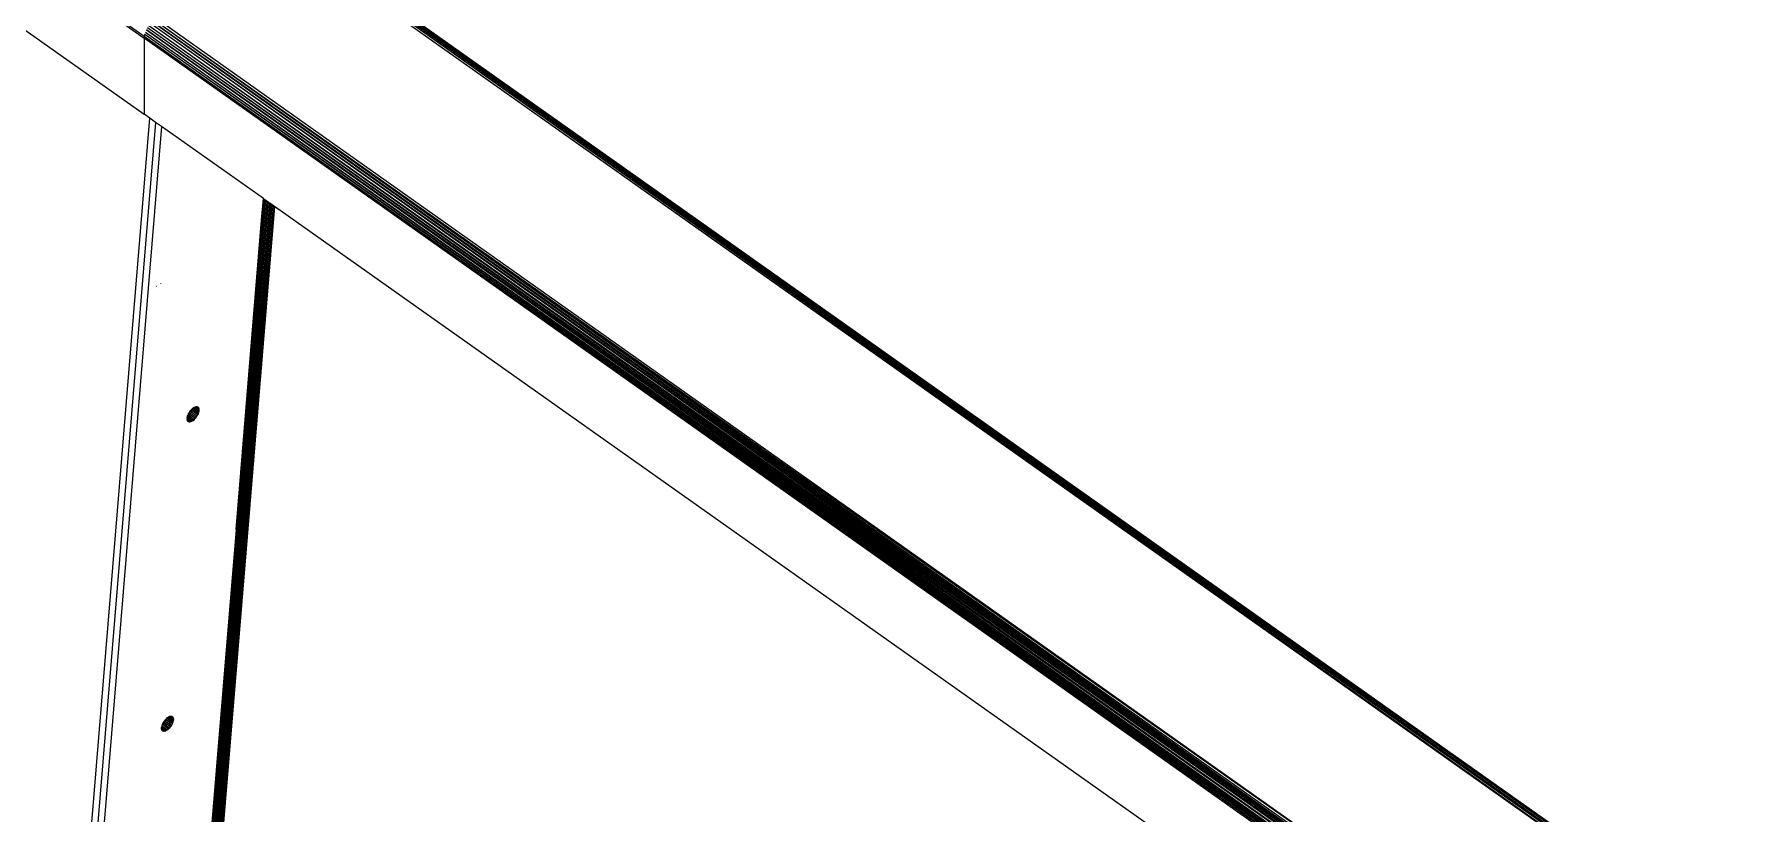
# Model space of a CAD drawing. Header units: inches. Extents: x 12 to 4609, y 5 to 3256.
# Drawn here: x 3515.7 to 3927.5, y 2428.6 to 2617.1 of the extents above; entities that cross this region are included whole.
import ezdxf

# ---------------------------------------------------------------- set-up
doc = ezdxf.new("R2010")
doc.units = ezdxf.units.IN
doc.header["$MEASUREMENT"] = 0

msp = doc.modelspace()

# ---------------------------------------------------------------- linework, layer by layer
for p, q in [((3224, 2841.74), (3542.37, 2616.56)), ((3224, 2841.7), (3542.37, 2616.56)), ((3224, 2841.7), (3542.33, 2616.07)), ((3224.05, 2841.13), (3542.33, 2616.07)), ((3225.4, 2821.78), (3542.33, 2597.68)), ((3927.53, 2394.38), (3576.82, 2642.37)), ((3577.1, 2642.2), (3927.53, 2394.38)), ((3925.42, 2393.84), (3577.56, 2639.81)), ((3925.53, 2393.91), (3577.56, 2639.81)), ((3926.01, 2394.18), (3578.03, 2640.1)), ((3925.53, 2393.91), (3578.03, 2640.1)), ((3578.48, 2640.31), (3926.4, 2394.35)), ((3926.01, 2394.18), (3578.48, 2640.31)), ((3926.83, 2394.45), (3578.91, 2640.42)), ((3578.91, 2640.42), (3926.4, 2394.35)), ((3579.3, 2640.44), (3927.18, 2394.45)), ((3926.83, 2394.45), (3579.3, 2640.44)), ((3543.87, 2619.68), (3863.76, 2393.48)), ((3543.87, 2619.68), (3863.01, 2393.25)), ((3543.87, 2619.68), (3863.18, 2393.32)), ((3544.28, 2620.14), (3863.76, 2393.48)), ((3573.33, 2599.6), (3544.28, 2620.14)), ((3544.28, 2620.14), (3573.32, 2599.57)), ((3544.71, 2620.55), (3866.27, 2393.84)), ((3544.71, 2620.55), (3864.57, 2393.65)), ((3544.71, 2620.55), (3865.26, 2393.75)), ((3866.27, 2393.84), (3545.16, 2620.9)), ((3542.36, 2616.54), (3542.33, 2616.07)), ((3860.03, 2391.42), (3542.33, 2616.07)), ((3542.33, 2616.07), (3542.33, 2597.68)), ((3542.36, 2616.54), (3860.03, 2391.42)), ((3542.36, 2616.54), (3860.38, 2391.67)), ((3542.47, 2617.04), (3542.37, 2616.56)), ((3542.47, 2617.04), (3860.79, 2391.96)), ((3542.47, 2617.04), (3860.38, 2391.67)), ((3542.47, 2617.04), (3860.43, 2391.71)), ((3542.64, 2617.57), (3860.79, 2391.96)), ((3542.64, 2617.57), (3860.94, 2392.07)), ((3542.64, 2617.57), (3861.01, 2392.12)), ((3542.64, 2617.57), (3861.25, 2392.29)), ((3861.77, 2392.62), (3542.87, 2618.11)), ((3542.87, 2618.11), (3861.25, 2392.29)), ((3542.87, 2618.11), (3861.59, 2392.53)), ((3543.16, 2618.65), (3861.77, 2392.62)), ((3543.16, 2618.65), (3862.26, 2392.94)), ((3543.16, 2618.65), (3862.32, 2392.97)), ((3543.49, 2619.18), (3863.01, 2393.25)), ((3543.49, 2619.18), (3862.32, 2392.97)), ((3543.49, 2619.18), (3862.36, 2392.99)), ((3573.33, 2599.6), (3573.32, 2599.57)), ((3573.32, 2599.57), (3573.89, 2599.17)), ((3573.89, 2599.2), (3573.33, 2599.6)), ((3573.89, 2599.2), (3573.89, 2599.17)), ((3574.52, 2598.76), (3573.89, 2599.2)), ((3573.89, 2599.17), (3574.52, 2598.72)), ((3574.52, 2598.76), (3574.52, 2598.72)), ((3864.22, 2393.62), (3574.52, 2598.76)), ((3574.52, 2598.76), (3864.57, 2393.65)), ((3574.52, 2598.72), (3864.11, 2393.58)), ((3545.1, 2595.72), (3514.4, 2223.17)), ((3515.04, 2249.07), (3543.68, 2596.72)), ((3546.51, 2594.72), (3515.82, 2222.17)), ((3543.68, 2596.72), (3542.33, 2597.68)), ((3545.1, 2595.72), (3543.68, 2596.72)), ((3546.51, 2594.72), (3545.1, 2595.72)), ((3571.15, 2577.3), (3546.51, 2594.72)), ((3542.62, 2228.02), (3571.39, 2577.13)), ((3571.47, 2577.08), (3542.62, 2228.02)), ((3542.62, 2228.02), (3571.63, 2576.97)), ((3542.92, 2228.12), (3571.67, 2576.94)), ((3542.92, 2228.12), (3571.74, 2576.89)), ((3543.25, 2228.19), (3571.78, 2576.85)), ((3572.03, 2576.68), (3543.25, 2228.19)), ((3543.25, 2228.19), (3572.24, 2576.53)), ((3543.59, 2228.21), (3572.29, 2576.5)), ((3543.59, 2228.21), (3572.35, 2576.46)), ((3543.94, 2228.2), (3572.39, 2576.42)), ((3572.66, 2576.23), (3543.94, 2228.2)), ((3544.28, 2228.14), (3572.71, 2576.2)), ((3572.95, 2576.03), (3544.28, 2228.14)), ((3544.28, 2228.14), (3572.98, 2576.01)), ((3573.17, 2575.87), (3544.28, 2228.14)), ((3573.22, 2575.84), (3544.61, 2228.05)), ((3544.61, 2228.05), (3573.26, 2575.81)), ((3544.91, 2227.92), (3573.31, 2575.78)), ((3573.56, 2575.6), (3544.91, 2227.92)), ((3573.62, 2575.56), (3544.91, 2227.92)), ((3573.82, 2575.41), (3545.18, 2227.76)), ((3552.23, 2347.69), (3571.34, 2577.17)), ((3564.55, 2497.29), (3571.2, 2577.27)), ((3564.55, 2497.29), (3571.29, 2577.21)), ((3570.72, 2572.09), (3571.15, 2577.3)), ((3571.2, 2577.27), (3571.15, 2577.3)), ((3571.29, 2577.21), (3571.2, 2577.27)), ((3571.34, 2577.17), (3571.29, 2577.21)), ((3571.39, 2577.13), (3571.34, 2577.17)), ((3571.47, 2577.08), (3571.39, 2577.13)), ((3571.63, 2576.97), (3571.47, 2577.08)), ((3571.67, 2576.94), (3571.63, 2576.97)), ((3571.74, 2576.89), (3571.67, 2576.94)), ((3571.78, 2576.85), (3571.74, 2576.89)), ((3572.03, 2576.68), (3571.78, 2576.85)), ((3572.24, 2576.53), (3572.03, 2576.68)), ((3572.29, 2576.5), (3572.24, 2576.53)), ((3572.35, 2576.46), (3572.29, 2576.5)), ((3572.39, 2576.42), (3572.35, 2576.46)), ((3572.66, 2576.23), (3572.39, 2576.42)), ((3572.71, 2576.2), (3572.66, 2576.23)), ((3572.95, 2576.03), (3572.71, 2576.2)), ((3572.98, 2576.01), (3572.95, 2576.03)), ((3573.17, 2575.87), (3572.98, 2576.01)), ((3573.22, 2575.84), (3573.17, 2575.87)), ((3573.26, 2575.81), (3573.22, 2575.84)), ((3573.31, 2575.78), (3573.26, 2575.81)), ((3573.56, 2575.6), (3573.31, 2575.78)), ((3573.62, 2575.56), (3573.56, 2575.6)), ((3573.82, 2575.41), (3573.62, 2575.56)), ((3847.03, 2382.23), (3573.82, 2575.41)), ((3564.55, 2497.29), (3570.72, 2572.09)), ((3545.29, 2556.11), (3545.26, 2556.09)), ((3546.32, 2556.83), (3546.29, 2556.82)), ((3552.74, 2524.61), (3552.69, 2524.38)), ((3552.75, 2524.68), (3552.74, 2524.61)), ((3552.74, 2524.61), (3552.77, 2524.32)), ((3552.86, 2524.98), (3552.75, 2524.68)), ((3552.99, 2524.87), (3552.75, 2524.68)), ((3554.15, 2523.67), (3552.75, 2524.66)), ((3553.01, 2525.3), (3552.86, 2524.98)), ((3552.99, 2524.87), (3552.86, 2524.98)), ((3553.24, 2525.12), (3552.99, 2524.87)), ((3554.41, 2523.87), (3552.99, 2524.87)), ((3553.19, 2525.61), (3553.01, 2525.3)), ((3553.24, 2525.12), (3553.01, 2525.3)), ((3553.41, 2525.91), (3553.19, 2525.61)), ((3553.48, 2525.39), (3553.19, 2525.61)), ((3553.48, 2525.39), (3553.24, 2525.12)), ((3554.66, 2524.12), (3553.24, 2525.12)), ((3553.64, 2526.19), (3553.41, 2525.91)), ((3553.69, 2525.69), (3553.41, 2525.91)), ((3553.69, 2525.69), (3553.48, 2525.39)), ((3554.89, 2524.39), (3553.48, 2525.39)), ((3553.89, 2526.43), (3553.64, 2526.19)), ((3553.87, 2526), (3553.64, 2526.19)), ((3553.87, 2526), (3553.69, 2525.69)), ((3555.1, 2524.69), (3553.69, 2525.69)), ((3554.02, 2526.32), (3553.87, 2526)), ((3555.29, 2525), (3553.87, 2526)), ((3554.13, 2526.62), (3553.89, 2526.43)), ((3554.02, 2526.32), (3553.89, 2526.43)), ((3554.13, 2526.62), (3554.02, 2526.32)), ((3555.44, 2525.32), (3554.02, 2526.32)), ((3554.15, 2526.64), (3554.13, 2526.62)), ((3555.54, 2525.63), (3554.13, 2526.62)), ((3554.41, 2526.8), (3554.15, 2526.64)), ((3554.66, 2526.91), (3554.41, 2526.8)), ((3555.61, 2525.93), (3554.41, 2526.8)), ((3554.89, 2526.96), (3554.66, 2526.91)), ((3555.63, 2526.2), (3554.66, 2526.91)), ((3555.1, 2526.96), (3554.89, 2526.96)), ((3555.61, 2526.44), (3554.89, 2526.96)), ((3554.89, 2524.39), (3555.1, 2524.69)), ((3555.29, 2526.91), (3555.1, 2526.96)), ((3555.54, 2526.65), (3555.1, 2526.96)), ((3555.1, 2524.69), (3555.29, 2525)), ((3555.44, 2526.8), (3555.29, 2526.91)), ((3555.29, 2525), (3555.44, 2525.32)), ((3555.54, 2526.65), (3555.44, 2526.8)), ((3555.44, 2525.32), (3555.54, 2525.63)), ((3555.61, 2526.44), (3555.54, 2526.65)), ((3555.54, 2525.63), (3555.61, 2525.93)), ((3555.63, 2526.2), (3555.61, 2526.44)), ((3555.61, 2525.93), (3555.63, 2526.2)), ((3552.66, 2523.64), (3552.64, 2523.65)), ((3552.69, 2524.38), (3552.66, 2524.1)), ((3552.66, 2524.1), (3552.69, 2523.86)), ((3552.8, 2524), (3552.66, 2524.1)), ((3552.77, 2524.32), (3552.69, 2524.38)), ((3552.69, 2523.86), (3552.75, 2523.66)), ((3552.82, 2523.76), (3552.69, 2523.86)), ((3552.75, 2523.66), (3552.85, 2523.52)), ((3552.84, 2523.6), (3552.75, 2523.66)), ((3553.89, 2523.51), (3552.77, 2524.32)), ((3552.77, 2524.32), (3552.8, 2524)), ((3553.64, 2523.4), (3552.8, 2524)), ((3552.8, 2524), (3552.82, 2523.76)), ((3553.41, 2523.34), (3552.82, 2523.76)), ((3552.82, 2523.76), (3552.84, 2523.6)), ((3552.84, 2523.6), (3552.85, 2523.52)), ((3553.19, 2523.34), (3552.84, 2523.6)), ((3552.85, 2523.52), (3552.86, 2523.5)), ((3552.86, 2523.5), (3553.01, 2523.39)), ((3553.01, 2523.39), (3553.19, 2523.34)), ((3553.19, 2523.34), (3553.41, 2523.34)), ((3553.41, 2523.34), (3553.64, 2523.4)), ((3553.64, 2523.4), (3553.89, 2523.51)), ((3553.89, 2523.51), (3554.15, 2523.67)), ((3554.15, 2523.67), (3554.41, 2523.87)), ((3554.41, 2523.87), (3554.66, 2524.12)), ((3554.66, 2524.12), (3554.89, 2524.39)), ((3564.55, 2497.29), (3552.23, 2347.69)), ((3546.85, 2450.5), (3546.7, 2450.19)), ((3547.03, 2450.81), (3546.85, 2450.5)), ((3546.85, 2450.5), (3547.08, 2450.32)), ((3547.24, 2451.11), (3547.03, 2450.81)), ((3547.03, 2450.81), (3547.31, 2450.59)), ((3547.08, 2450.32), (3547.31, 2450.59)), ((3547.48, 2451.39), (3547.24, 2451.11)), ((3547.24, 2451.11), (3547.53, 2450.89)), ((3547.31, 2450.59), (3547.53, 2450.89)), ((3548.73, 2449.59), (3547.31, 2450.59)), ((3547.73, 2451.63), (3547.48, 2451.39)), ((3547.48, 2451.39), (3547.71, 2451.2)), ((3547.53, 2450.89), (3547.71, 2451.2)), ((3548.94, 2449.89), (3547.53, 2450.89)), ((3547.71, 2451.2), (3547.86, 2451.52)), ((3549.12, 2450.2), (3547.71, 2451.2)), ((3547.96, 2451.82), (3547.73, 2451.63)), ((3547.73, 2451.63), (3547.86, 2451.52)), ((3547.86, 2451.52), (3547.96, 2451.82)), ((3549.27, 2450.52), (3547.86, 2451.52)), ((3547.99, 2451.84), (3547.96, 2451.82)), ((3549.38, 2450.83), (3547.96, 2451.82)), ((3548.24, 2452), (3547.99, 2451.84)), ((3548.49, 2452.11), (3548.24, 2452)), ((3549.45, 2451.13), (3548.24, 2452)), ((3548.73, 2452.16), (3548.49, 2452.11)), ((3549.47, 2451.4), (3548.49, 2452.11)), ((3548.94, 2452.16), (3548.73, 2452.16)), ((3549.45, 2451.64), (3548.73, 2452.16)), ((3549.12, 2452.11), (3548.94, 2452.16)), ((3549.38, 2451.85), (3548.94, 2452.16)), ((3549.27, 2452), (3549.12, 2452.11)), ((3549.12, 2450.2), (3549.27, 2450.52)), ((3549.38, 2451.85), (3549.27, 2452)), ((3549.27, 2450.52), (3549.38, 2450.83)), ((3549.45, 2451.64), (3549.38, 2451.85)), ((3549.38, 2450.83), (3549.45, 2451.13)), ((3549.47, 2451.4), (3549.45, 2451.64)), ((3549.45, 2451.13), (3549.47, 2451.4)), ((3546.5, 2449.3), (3546.52, 2449.58)), ((3546.52, 2449.06), (3546.5, 2449.3)), ((3546.5, 2449.3), (3547.48, 2448.6)), ((3546.59, 2449.86), (3546.52, 2449.58)), ((3546.52, 2449.58), (3547.73, 2448.71)), ((3546.59, 2448.86), (3546.52, 2449.06)), ((3546.52, 2449.06), (3547.24, 2448.54)), ((3546.6, 2449.89), (3546.59, 2449.86)), ((3546.59, 2449.86), (3547.99, 2448.87)), ((3546.7, 2448.7), (3546.59, 2448.86)), ((3546.59, 2448.86), (3547.03, 2448.54)), ((3546.7, 2450.19), (3546.6, 2449.89)), ((3546.6, 2449.89), (3546.83, 2450.07)), ((3546.7, 2450.19), (3546.83, 2450.07)), ((3546.85, 2448.59), (3546.7, 2448.7)), ((3546.83, 2450.07), (3547.08, 2450.32)), ((3548.24, 2449.07), (3546.83, 2450.07)), ((3547.03, 2448.54), (3546.85, 2448.59)), ((3547.24, 2448.54), (3547.03, 2448.54)), ((3548.49, 2449.32), (3547.08, 2450.32)), ((3547.48, 2448.6), (3547.24, 2448.54)), ((3547.73, 2448.71), (3547.48, 2448.6)), ((3547.99, 2448.87), (3547.73, 2448.71)), ((3548.24, 2449.07), (3547.99, 2448.87)), ((3548.49, 2449.32), (3548.24, 2449.07)), ((3548.49, 2449.32), (3548.73, 2449.59)), ((3548.73, 2449.59), (3548.94, 2449.89)), ((3548.94, 2449.89), (3549.12, 2450.2))]:
    msp.add_line(p, q)

doc.saveas('drawing.dxf')
